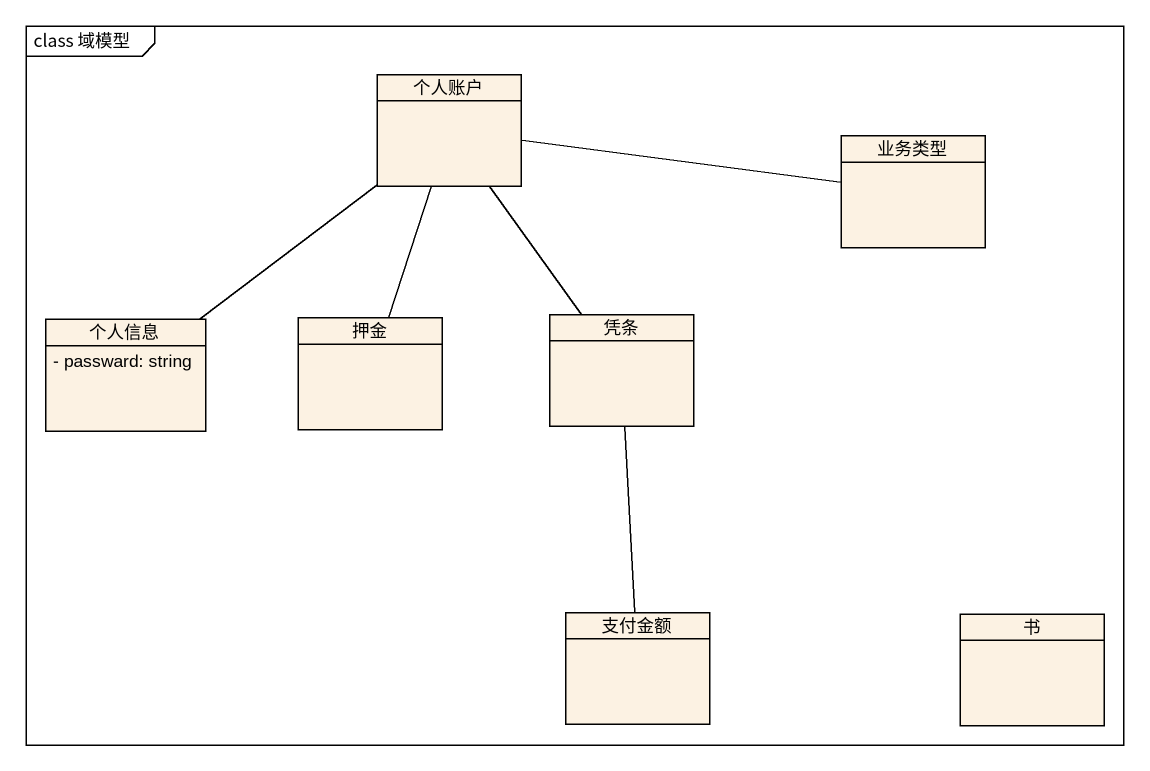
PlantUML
@startuml
mainframe class 域模型
hide circle
hide empty members
skinparam classAttributeIconSize 0
class 个人账户
class 业务类型
class 个人信息 {
  - passward: string
}
class 押金
class 凭条
class 支付金额
class 书
个人账户 -right- 业务类型
个人账户 -- 个人信息
个人账户 -- 押金
个人账户 -- 凭条
凭条 -- 支付金额
@enduml
